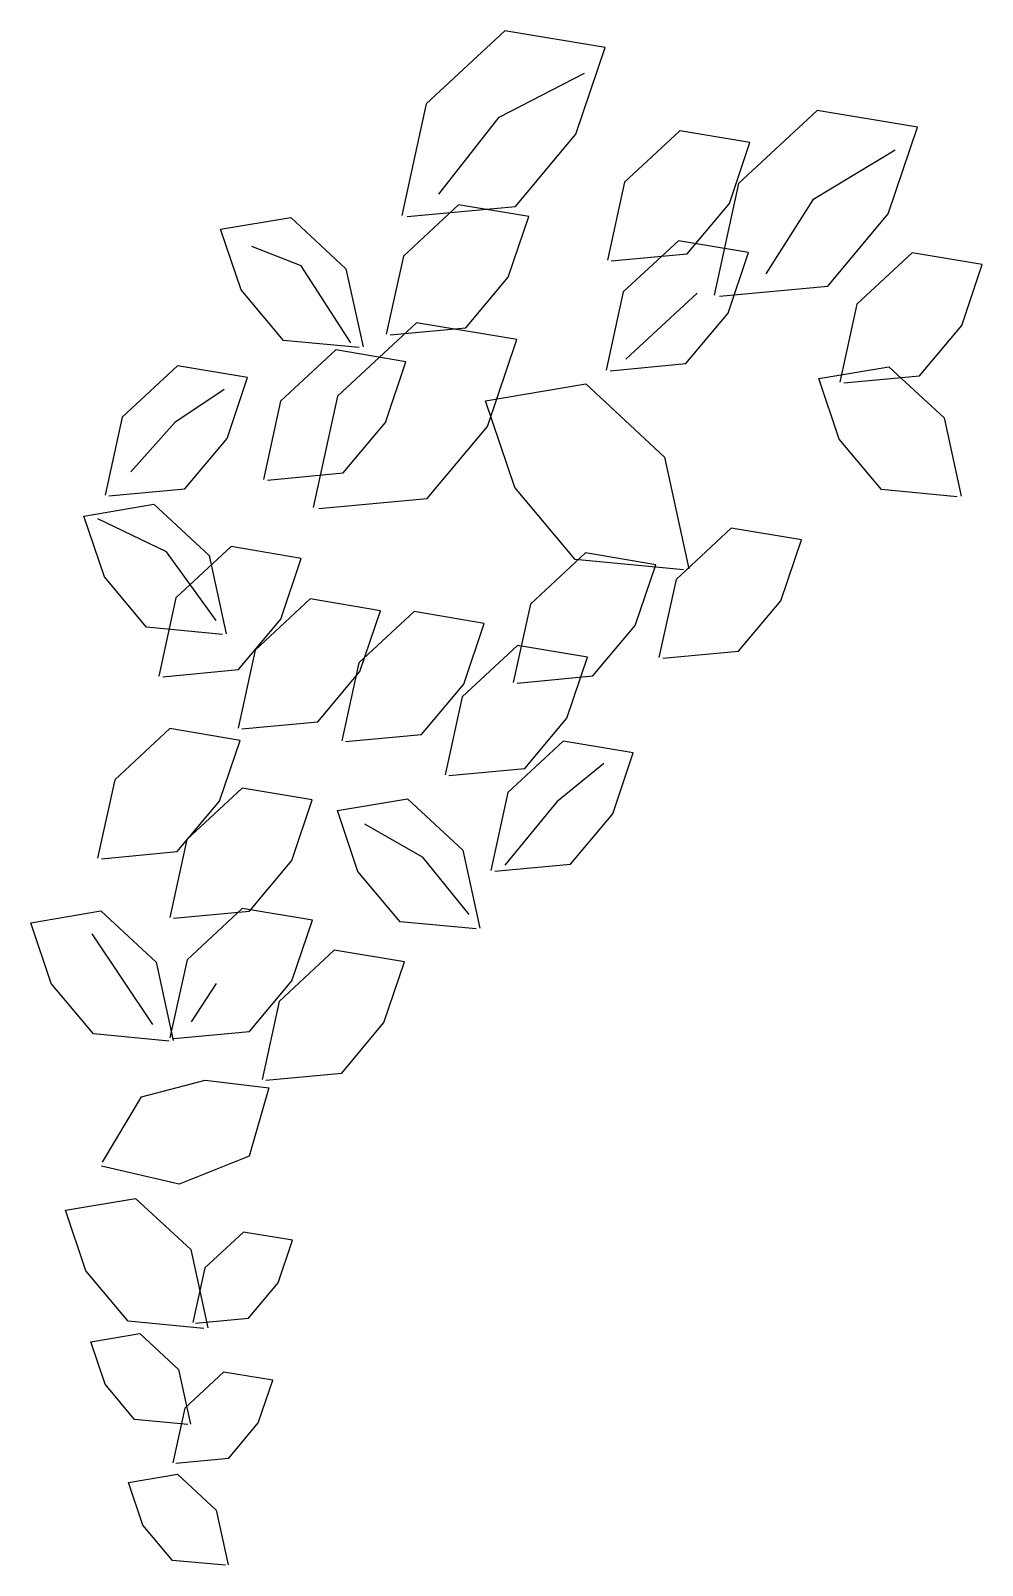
# Model space of a CAD drawing. Extents: x -0.352 to 0.198, y -0.733 to 0.154.
import ezdxf

# ---------------------------------------------------------------- set-up
doc = ezdxf.new("R2010")
doc.units = 0
doc.layers.get('0').update_dxf_attribs({"color": 8, "linetype": 'CONTINUOUS'})

msp = doc.modelspace()

# ---------------------------------------------------------------- linework, layer by layer
at = {"color": 0}
for p, q in [((-0.08146, 0.10382), (-0.03219, 0.12924)), ((-0.11642, 0.05933), (-0.08146, 0.10382)), ((0.14741, 0.08475), (0.09973, 0.05616)), ((0.09973, 0.05616), (0.07271, 0.01326)), ((-0.19589, 0.01803), (-0.2245, 0.02915)), ((-0.16728, -0.02646), (-0.19589, 0.01803)), ((0.03298, 0.00214), (-0.00835, -0.03599)), ((-0.24039, -0.05346), (-0.269, -0.07253)), ((-0.269, -0.07253), (-0.29443, -0.10113)), ((-0.27376, -0.1472), (-0.3135, -0.12813)), ((-0.24516, -0.18692), (-0.27376, -0.1472)), ((-0.02106, -0.26953), (-0.04808, -0.29177)), ((-0.04808, -0.29177), (-0.07828, -0.32831)), ((-0.15933, -0.30448), (-0.12596, -0.32355)), ((-0.12596, -0.32355), (-0.09894, -0.35691)), ((-0.28171, -0.42046), (-0.31668, -0.36803)), ((-0.24516, -0.39663), (-0.25946, -0.41887))]:
    msp.add_line(p, q, dxfattribs=at)
for points in [[(-0.13467, 0.04646), (-0.07208, 0.05232), (-0.03718, 0.09395), (-0.02023, 0.14411), (-0.07817, 0.15383), (-0.12372, 0.11148), (-0.13785, 0.047)], [(0.04587, 0.00043), (0.10846, 0.0063), (0.14336, 0.04793), (0.16031, 0.09808), (0.10237, 0.10781), (0.05682, 0.06546), (0.04269, 0.00098)], [(-0.01672, 0.02081), (0.0271, 0.02492), (0.05153, 0.05406), (0.06339, 0.08917), (0.02283, 0.09597), (-0.00905, 0.06633), (-0.01894, 0.02119)], [(-0.14454, -0.02191), (-0.10072, -0.0178), (-0.07629, 0.01134), (-0.06443, 0.04645), (-0.10499, 0.05325), (-0.13687, 0.02361), (-0.14676, -0.02152)], [(-0.16239, -0.0292), (-0.2062, -0.0251), (-0.23063, 0.00404), (-0.2425, 0.03915), (-0.20194, 0.04596), (-0.17005, 0.01632), (-0.16016, -0.02882)], [(-0.01744, -0.04266), (0.02637, -0.03856), (0.0508, -0.00942), (0.06267, 0.02569), (0.02211, 0.0325), (-0.00977, 0.00286), (-0.01966, -0.04228)], [(0.11764, -0.0497), (0.16146, -0.04559), (0.18588, -0.01645), (0.19775, 0.01866), (0.15719, 0.02546), (0.12531, -0.00418), (0.11542, -0.04931)], [(-0.18581, -0.12231), (-0.12321, -0.11644), (-0.08832, -0.07481), (-0.07137, -0.02466), (-0.12931, -0.01493), (-0.17485, -0.05728), (-0.18898, -0.12176)], [(-0.21549, -0.10579), (-0.17168, -0.10168), (-0.14725, -0.07254), (-0.13539, -0.03743), (-0.17594, -0.03062), (-0.20783, -0.06026), (-0.21772, -0.1054)], [(-0.30705, -0.11498), (-0.26323, -0.11088), (-0.2388, -0.08174), (-0.22694, -0.04663), (-0.2675, -0.03982), (-0.29938, -0.06946), (-0.30927, -0.1146)], [(0.18328, -0.11546), (0.13946, -0.11135), (0.11504, -0.08221), (0.10317, -0.0471), (0.14373, -0.0403), (0.17561, -0.06994), (0.1855, -0.11508)], [(0.02504, -0.15762), (-0.03756, -0.15175), (-0.07245, -0.11012), (-0.0894, -0.05997), (-0.03146, -0.05025), (0.01408, -0.09259), (0.02821, -0.15707)], [(-0.24146, -0.19497), (-0.28527, -0.19086), (-0.3097, -0.16172), (-0.32157, -0.12661), (-0.28101, -0.11981), (-0.24913, -0.14945), (-0.23923, -0.19459)], [(0.01306, -0.20879), (0.05688, -0.20468), (0.08131, -0.17554), (0.09317, -0.14043), (0.05261, -0.13363), (0.02073, -0.16327), (0.01084, -0.2084)], [(-0.27595, -0.21946), (-0.23214, -0.21535), (-0.20771, -0.18621), (-0.19585, -0.1511), (-0.2364, -0.14429), (-0.26829, -0.17393), (-0.27818, -0.21907)], [(-0.07114, -0.2231), (-0.02733, -0.219), (-0.0029, -0.18985), (0.00896, -0.15475), (-0.03159, -0.14794), (-0.06348, -0.17758), (-0.07337, -0.22272)], [(-0.2302, -0.24964), (-0.18638, -0.24554), (-0.16195, -0.21639), (-0.15009, -0.18129), (-0.19065, -0.17448), (-0.22253, -0.20412), (-0.23242, -0.24926)], [(-0.17025, -0.25696), (-0.12644, -0.25285), (-0.10201, -0.22371), (-0.09014, -0.1886), (-0.1307, -0.18179), (-0.16258, -0.21143), (-0.17248, -0.25657)], [(-0.11054, -0.27655), (-0.06673, -0.27244), (-0.0423, -0.2433), (-0.03044, -0.2082), (-0.07099, -0.20139), (-0.10288, -0.23103), (-0.11277, -0.27617)], [(-0.31134, -0.32461), (-0.26753, -0.3205), (-0.2431, -0.29136), (-0.23123, -0.25625), (-0.27179, -0.24945), (-0.30367, -0.27909), (-0.31357, -0.32422)], [(-0.0841, -0.33186), (-0.04028, -0.32775), (-0.01586, -0.29861), (-0.00399, -0.2635), (-0.04455, -0.2567), (-0.07643, -0.28634), (-0.08632, -0.33147)], [(-0.26964, -0.35895), (-0.22582, -0.35484), (-0.20139, -0.3257), (-0.18953, -0.29059), (-0.23008, -0.28378), (-0.26197, -0.31342), (-0.27186, -0.35856)], [(-0.09486, -0.36519), (-0.13867, -0.36108), (-0.1631, -0.33194), (-0.17496, -0.29683), (-0.13441, -0.29003), (-0.10252, -0.31967), (-0.09263, -0.36481)], [(-0.26954, -0.42846), (-0.22573, -0.42435), (-0.2013, -0.39521), (-0.18944, -0.3601), (-0.22999, -0.3533), (-0.26188, -0.38294), (-0.27177, -0.42808)], [(-0.27217, -0.42994), (-0.31598, -0.42584), (-0.34041, -0.39669), (-0.35228, -0.36159), (-0.31172, -0.35478), (-0.27983, -0.38442), (-0.26994, -0.42956)], [(-0.21633, -0.45254), (-0.17252, -0.44843), (-0.14809, -0.41929), (-0.13623, -0.38418), (-0.17678, -0.37738), (-0.20867, -0.40702), (-0.21856, -0.45216)], [(-0.31082, -0.50002), (-0.28831, -0.4622), (-0.25151, -0.45264), (-0.2147, -0.45699), (-0.22596, -0.49654), (-0.26641, -0.51262), (-0.31143, -0.50219)], [(-0.25213, -0.59601), (-0.29595, -0.5919), (-0.32038, -0.56276), (-0.33224, -0.52765), (-0.29168, -0.52085), (-0.2598, -0.55049), (-0.24991, -0.59563)], [(-0.25696, -0.59291), (-0.22629, -0.59004), (-0.20919, -0.56964), (-0.20089, -0.54506), (-0.22928, -0.5403), (-0.2516, -0.56105), (-0.25852, -0.59264)], [(-0.26151, -0.65156), (-0.29218, -0.64869), (-0.30928, -0.62829), (-0.31759, -0.60371), (-0.2892, -0.59895), (-0.26688, -0.6197), (-0.25995, -0.6513)], [(-0.26847, -0.67384), (-0.2378, -0.67097), (-0.2207, -0.65057), (-0.2124, -0.62599), (-0.24079, -0.62123), (-0.26311, -0.64198), (-0.27003, -0.67357)], [(-0.23973, -0.73287), (-0.2704, -0.73), (-0.2875, -0.7096), (-0.2958, -0.68502), (-0.26741, -0.68026), (-0.24509, -0.70101), (-0.23817, -0.7326)]]:
    msp.add_lwpolyline(points, dxfattribs=at)

doc.saveas('drawing.dxf')
